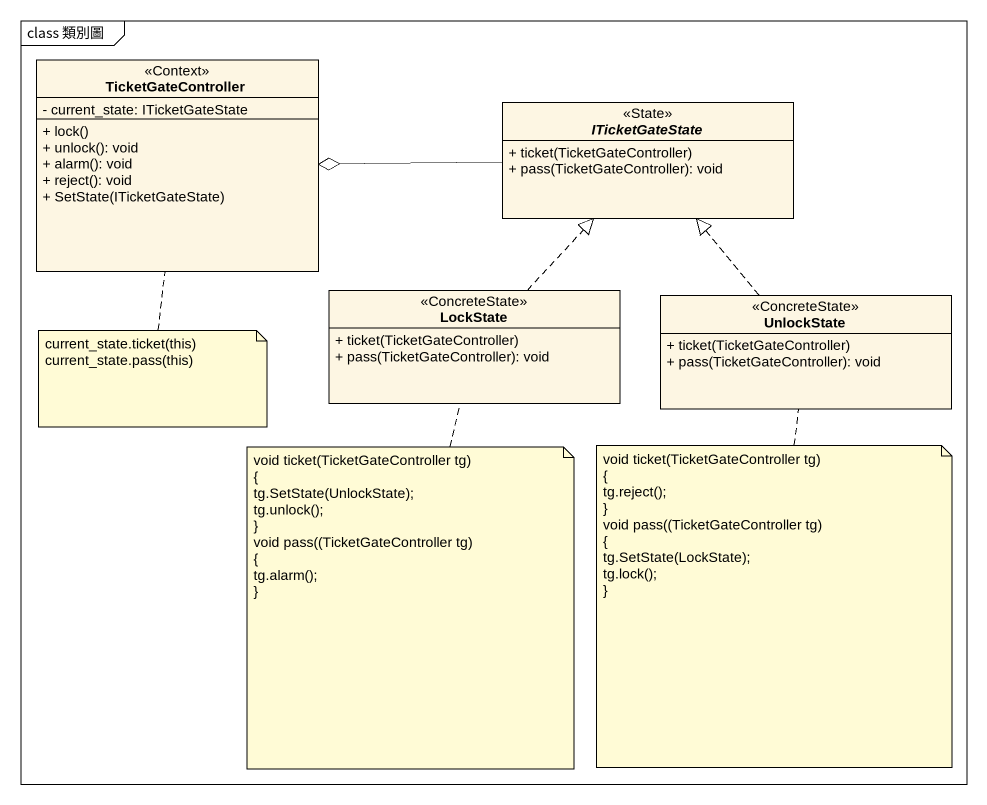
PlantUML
@startuml
mainframe class 類別圖
hide circle
hide empty members
skinparam classAttributeIconSize 0
class TicketGateController <<Context>> {
  - current_state: ITicketGateState
  + lock()
  + unlock(): void
  + alarm(): void
  + reject(): void
  + SetState(ITicketGateState)
}
interface ITicketGateState <<State>> {
  + ticket(TicketGateController)
  + pass(TicketGateController): void
}
class LockState <<ConcreteState>> {
  + ticket(TicketGateController)
  + pass(TicketGateController): void
}
class UnlockState <<ConcreteState>> {
  + ticket(TicketGateController)
  + pass(TicketGateController): void
}
ITicketGateState -left-o TicketGateController
LockState .up.|> ITicketGateState
UnlockState .up.|> ITicketGateState
note bottom of TicketGateController
  current_state.ticket(this)
  current_state.pass(this)
end note
note bottom of LockState
  void ticket(TicketGateController tg)
  {
  tg.SetState(UnlockState);
  tg.unlock();
  ~}
  void pass((TicketGateController tg)
  {
  tg.alarm();
  ~}
end note
note bottom of UnlockState
  void ticket(TicketGateController tg)
  {
  tg.reject();
  ~}
  void pass((TicketGateController tg)
  {
  tg.SetState(LockState);
  tg.lock();
  ~}
end note
@enduml
